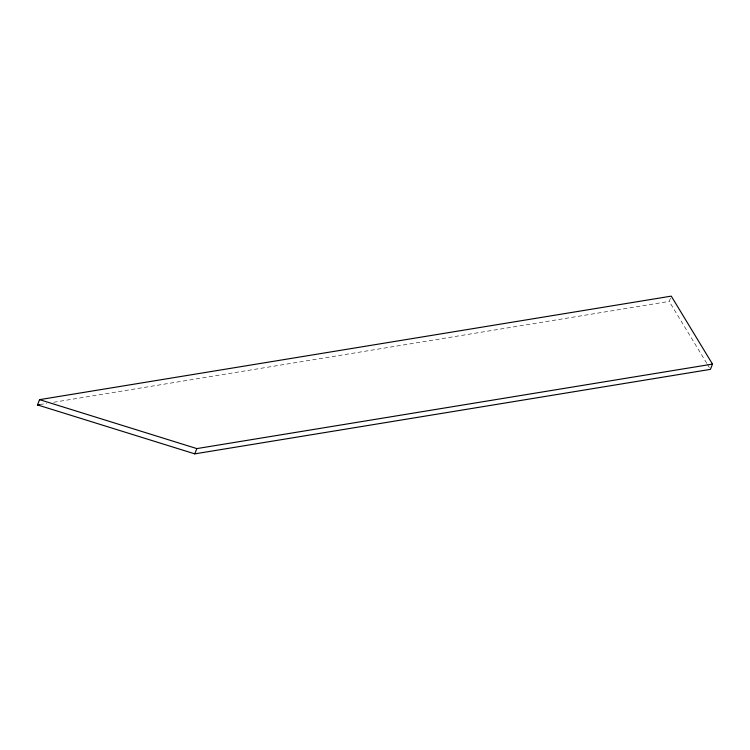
<?xml version="1.0" encoding="UTF-8"?>
<svg xmlns="http://www.w3.org/2000/svg" width="750" height="750" viewBox="0 0 750 750"><rect width="100%" height="100%" fill="white"/><g stroke="black" fill="none" stroke-linecap="round" stroke-linejoin="round"><path stroke-width="0.56" stroke-dasharray="3.75 2.81" d="M706.791 363.366L669.197 301.406L670.434 298.247M39.806 404.541L46.734 403.406M53.672 402.272L669.197 301.406M707.4 364.369L709.828 368.363"/><path stroke-width="1.12" d="M37.5 404.916L39.562 399.647L671.259 296.137L712.5 364.097L710.438 369.366L194.775 453.863L37.5 404.916L39.806 404.541M194.775 453.863L196.847 448.594L712.5 364.097M39.562 399.647L196.847 448.594"/></g></svg>
